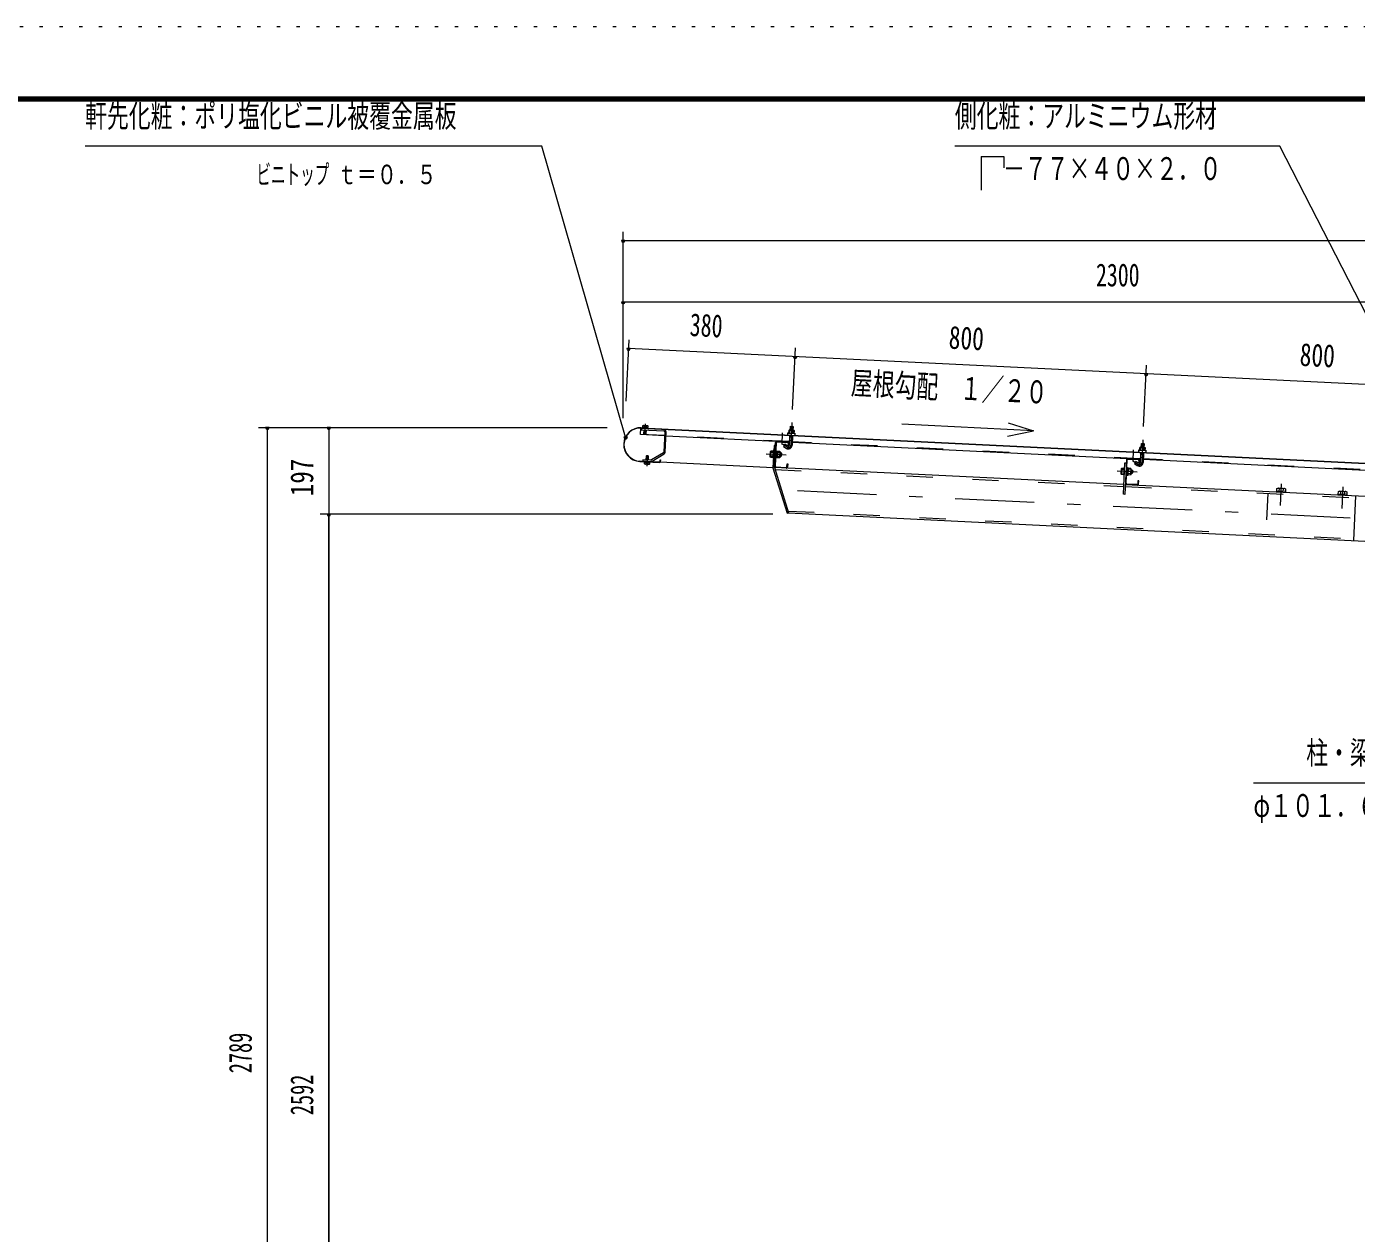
# Model space of a CAD drawing. Units: millimetres, scale not verified, with parts at other scales. Extents: x -34836 to 34836, y -16800 to 16800.
# Drawn here: x 6457 to 18567, y 5810 to 16800 of the extents above; entities that cross this region are included whole.
import ezdxf
from ezdxf.enums import TextEntityAlignment as Align

# ---------------------------------------------------------------- set-up
doc = ezdxf.new("R2010")
doc.units = ezdxf.units.MM
doc.header["$LTSCALE"] = 60
for name, pattern in [('USER2', [10, 4, -6]), ('USER3', [24, 12, -5, 2, -5]), ('USER4', [3, 0.5, -2.5])]:
    doc.linetypes.add(name, pattern=pattern)
for name, color, linetype, lineweight in [('0-6_2-02BOLD', 7, 'Continuous', 18), ('0-7_2-12HIDDEN', 3, 'USER2', 18), ('0-8_2-22CENTER', 3, 'USER3', 18), ('0-9_2-42THIN', 4, 'Continuous', 18), ('0-A_2-52DIM', 3, 'Continuous', 18), ('0-C_F-F1PAPER', 5, 'Continuous', 18), ('0-D_F-E_J_ADD', 5, 'USER4', 18)]:
    doc.layers.add(name, color=color, linetype=linetype, lineweight=lineweight)
doc.styles.add('ＭＳ ゴシック', font='')
doc.styles.get('ＭＳ ゴシック').set_extended_font_data('MS Gothic')

msp = doc.modelspace()

# ---------------------------------------------------------------- linework, layer by layer
at = {"layer": '0-6_2-02BOLD'}
for p, q in [((20093.02, 12749.19), (12050.67, 13142.53)), ((12050.77, 13144.53), (20093.11, 12751.19)), ((12068.06, 13152.06), (12068.73, 13166.04)), ((12080.27, 13165.48), (12079.59, 13151.51)), ((12102.66, 13150.4), (12103.33, 13164.37)), ((12268.49, 13109.05), (12259.48, 12924.77)), ((12272.27, 12924.15), (12281.28, 13108.42)), ((13409.26, 13100.51), (13410.26, 13120.98)), ((13413.07, 13158.15), (13437.04, 13156.98)), ((13436.21, 13119.71), (13435.2, 13099.25)), ((12279.56, 13073.27), (13406.22, 13018.17)), ((13276.42, 12984.46), (13263.63, 12985.08)), ((13284.15, 13011.32), (13273.66, 12797.17)), ((13290.85, 13017.4), (13385.14, 13012.78)), ((13404.74, 12987.95), (13409.05, 13076.1)), ((13406.94, 13033.01), (13430.91, 13031.83)), ((13433.03, 13074.93), (13428.71, 12986.78)), ((13430.2, 13016.99), (16602.4, 12861.85)), ((16605.44, 12944.19), (16606.43, 12964.66)), ((16632.39, 12963.39), (16631.38, 12942.93)), ((16633.22, 13000.66), (16631.5, 12965.45)), ((12041.09, 12840.23), (12221.67, 12831.4)), ((12221.77, 12833.4), (12041.19, 12842.23)), ((12098.2, 12887.09), (12122.17, 12885.94)), ((12255.99, 12918.94), (12146.81, 12853.63)), ((12153.38, 12842.64), (12262.56, 12907.96)), ((13233.42, 12891.45), (13252.6, 12890.51)), ((13254.07, 12920.5), (13234.88, 12921.43)), ((13283.64, 12869.98), (13277.24, 12870.28)), ((13291.76, 12872.39), (13283.77, 12872.78)), ((13284.91, 12895.95), (13293.29, 12903.55)), ((13293.68, 12911.54), (13285.3, 12903.94)), ((13292.56, 12888.55), (13315.75, 12887.42)), ((13317.21, 12917.41), (13294.03, 12918.54)), ((13294.76, 12933.54), (13317.95, 12932.4)), ((13328.02, 12917.87), (13320.05, 12918.26)), ((16469.85, 12640.86), (16480.32, 12855)), ((16487.03, 12861.08), (16581.3, 12856.47)), ((16600.92, 12831.63), (16605.24, 12919.78)), ((16603.12, 12876.7), (16627.1, 12875.51)), ((16629.2, 12918.61), (16624.89, 12830.46)), ((16626.37, 12860.68), (19798.58, 12705.53)), ((12095.97, 12831.13), (12095.3, 12817.16)), ((12118.36, 12816.06), (12119.03, 12830.03)), ((13254.99, 12782.84), (12226.24, 12833.18)), ((13279.75, 12790.47), (13374.03, 12785.87)), ((16429.6, 12735.13), (16448.78, 12734.19)), ((16450.25, 12764.18), (16431.07, 12765.11)), ((16483.14, 12781.58), (16476.75, 12781.89)), ((16481.09, 12739.63), (16489.48, 12747.23)), ((16489.86, 12755.22), (16481.48, 12747.62)), ((16491, 12778.39), (16483.01, 12778.78)), ((16488.74, 12732.23), (16511.93, 12731.1)), ((16513.4, 12761.09), (16490.21, 12762.22)), ((16514.13, 12776.08), (16490.94, 12777.22)), ((19646.23, 12472.69), (16462.83, 12628.38)), ((16570.21, 12629.54), (16475.93, 12634.15)), ((17863.11, 12592.34), (17861.92, 12567.98)), ((17901.13, 12566.06), (17902.33, 12590.42)), ((18422.44, 12564.98), (18421.25, 12540.63)), ((18460.46, 12538.71), (18461.65, 12563.06)), ((18560.32, 12525.8), (18540.47, 12119.88))]:
    msp.add_line(p, q, dxfattribs=at)
for points in [[(12266.77, 13073.89), (12047.84, 13084.6), (12050.77, 13144.53)], [(12056.05, 13146.27), (12242.63, 13137.14), (12242.54, 13135.14)], [(12261.52, 13130.22), (12058.57, 13140.14), (12057.94, 13127.36), (12260.9, 13117.43)], [(12068.73, 13166.04), (12072.32, 13167.88), (12111.48, 13166), (12114.86, 13163.82), (12114.2, 13149.86)], [(12077.92, 13126.38), (12076.46, 13095.6), (12100.43, 13094.45), (12101.9, 13125.21)], [(12100.43, 13094.45), (12096.25, 13090.65), (12080.27, 13091.42), (12076.46, 13095.6)], [(13448.18, 13098.61), (13449.17, 13119.08), (13445.8, 13121.25), (13400.85, 13123.46), (13397.28, 13121.62), (13396.27, 13101.15)], [(13411.35, 13122.94), (13413.07, 13158.15), (13415.17, 13160.05), (13435.14, 13159.08), (13437.04, 13156.98), (13435.32, 13121.77)], [(13263.63, 12985.08), (13253.75, 12783.07), (13382.17, 12368.23), (13394.39, 12372.02)], [(16450.04, 12629.01), (13266.65, 12784.71), (13277.75, 13011.64)], [(13388.57, 12979.65), (13362.36, 12996.53), (13349.35, 12976.37), (13375.57, 12959.47)], [(13391.21, 13006.08), (13389.88, 12978.91), (13396.28, 12978.6), (13397.61, 13005.77)], [(16644.36, 12942.29), (16645.35, 12962.76), (16641.98, 12964.93), (16597.04, 12967.14), (16593.46, 12965.3), (16592.46, 12944.83)], [(16607.52, 12966.62), (16609.25, 13001.83), (16611.34, 13003.73), (16631.32, 13002.76), (16633.22, 13000.66), (16609.25, 13001.83)], [(12142.32, 12852.5), (12068.7, 12856.11), (12068.07, 12843.32), (12141.69, 12839.72)], [(12120.62, 12853.57), (12122.17, 12885.94), (12118.36, 12890.12), (12102.38, 12890.89), (12098.2, 12887.09), (12096.64, 12854.74)], [(12225.96, 12837.2), (12226.84, 12855.17), (12228.84, 12855.08), (12227.96, 12837.1)], [(13251.87, 12875.51), (13232.68, 12876.45), (13230.14, 12881.41), (13232.6, 12931.75), (13235.61, 12936.43), (13254.8, 12935.49)], [(13261.39, 12939.15), (13254.99, 12939.46), (13251.67, 12871.54), (13258.08, 12871.22)], [(13283.64, 12869.98), (13286.97, 12937.9), (13280.57, 12938.21)], [(13286.82, 12935.1), (13294.82, 12934.71), (13291.76, 12872.39)], [(13317.95, 12932.4), (13320.49, 12927.45), (13318.03, 12877.1), (13315.01, 12872.42), (13291.83, 12873.56)], [(13318.48, 12886.3), (13326.47, 12885.91), (13332.76, 12891.61), (13333.73, 12911.58), (13328.02, 12917.87), (13326.47, 12885.91)], [(16473.92, 12855.31), (16458.53, 12540.49), (16445.75, 12541.11), (16459.81, 12828.76), (16472.6, 12828.14)], [(16584.74, 12823.33), (16558.53, 12840.22), (16545.54, 12820.05), (16571.75, 12803.15)], [(16587.4, 12849.76), (16586.06, 12822.6), (16592.46, 12822.28), (16593.79, 12849.45)], [(12130.57, 12829.47), (12129.9, 12815.5), (12126.31, 12813.65), (12087.15, 12815.54), (12083.76, 12817.72), (12084.43, 12831.68)], [(13266.65, 12784.69), (13394.54, 12371.56), (19938.79, 12051.5)], [(13380.74, 12791.94), (13382.07, 12819.1), (13388.47, 12818.79), (13387.13, 12791.62)], [(16448.05, 12719.2), (16428.86, 12720.14), (16426.32, 12725.09), (16428.78, 12775.43), (16431.79, 12780.11), (16450.98, 12779.17)], [(16457.57, 12782.84), (16451.18, 12783.14), (16447.85, 12715.23), (16454.25, 12714.91)], [(16483.14, 12781.58), (16479.82, 12713.66), (16473.43, 12713.97)], [(16479.95, 12716.46), (16487.94, 12716.07), (16491, 12778.39)], [(16514.22, 12720.79), (16511.19, 12716.1), (16488.01, 12717.24)], [(16514.22, 12720.79), (16516.67, 12771.13), (16514.13, 12776.08)], [(16514.66, 12729.98), (16522.65, 12729.58), (16524.2, 12761.55), (16516.22, 12761.94)], [(16524.2, 12761.55), (16529.92, 12755.27), (16528.93, 12735.29), (16522.65, 12729.58)], [(16583.31, 12635.31), (16584.64, 12662.47), (16578.25, 12662.78), (16576.92, 12635.62)], [(17842.31, 12568.94), (17843.5, 12593.3), (17849.93, 12596.6), (17915.85, 12593.38), (17921.93, 12589.46), (17920.75, 12565.1)], [(17923.09, 12556.98), (17923.48, 12564.97), (17839.57, 12569.07), (17839.18, 12561.08)], [(18482.42, 12529.63), (18482.81, 12537.62), (18398.91, 12541.72), (18398.52, 12533.73)], [(18401.64, 12541.59), (18402.84, 12565.94), (18409.26, 12569.25), (18475.18, 12566.02), (18481.26, 12562.1), (18480.08, 12537.75)]]:
    msp.add_lwpolyline(points, dxfattribs=at)
for points in [[(12116.1, 13149.76), (12066.16, 13152.16), (12065.84, 13145.77), (12115.8, 13143.37)], [(13390.27, 13101.45), (13454.19, 13098.31), (13453.88, 13091.92), (13389.96, 13095.06)], [(12132.78, 12835.77), (12082.84, 12838.17), (12082.52, 12831.78), (12132.48, 12829.38)], [(16586.45, 12945.12), (16650.38, 12941.99), (16650.06, 12935.6), (16586.13, 12938.74)]]:
    msp.add_lwpolyline(points, close=True, dxfattribs=at)
for centre, radius, start, end in [((12048.57, 12993.25), 153.2, 87.19998, 267.19998), ((12048.57, 12993.25), 151.2, 89.17036, 267.19998), ((12074.15, 13158.51), 9.26, 48.70595, 87.25218), ((12090.27, 13132.94), 34.04, 67.42085, 107.0813), ((12108.75, 13156.85), 9.27, 87.25218, 125.78362), ((12260.5, 13109.44), 8, 357.2, 87.19998), ((12260.5, 13109.44), 20.8, 357.2, 87.19998), ((13393.56, 13086.86), 8, 87.19978, 267.19978), ((13403.31, 13111.82), 11.5, 52.81572, 112.81572), ((13421.23, 13079.41), 42.99, 69.61201, 104.78793), ((13442.23, 13109.92), 11.5, 61.58423, 121.58423), ((13449.5, 13084.13), 8, 267.20061, 87.20059), ((13290.54, 13011.01), 12.8, 87.19728, 177.19728), ((13290.54, 13011.01), 6.4, 87.19728, 177.19728), ((13394.26, 12988.47), 34.5, 237.19998, 357.19998), ((13384.82, 13006.4), 6.4, 357.2092, 87.2012), ((13384.82, 13006.4), 12.8, 357.20143, 87.2012), ((13394.26, 12988.47), 10.5, 237.19998, 357.19998), ((16599.48, 12955.5), 11.5, 52.81572, 112.81572), ((16617.41, 12923.1), 42.99, 69.61201, 104.78793), ((16638.41, 12953.6), 11.5, 61.58423, 121.58423), ((12142.71, 12860.5), 20.8, 267.19998, 300.88791), ((12142.71, 12860.5), 8, 267.19998, 300.88449), ((12221.97, 12837.39), 6, 267.19998, 357.19998), ((12221.97, 12837.39), 4, 267.19998, 357.19998), ((12252.29, 12925.12), 7.2, 300.90262, 357.21434), ((12252.29, 12925.12), 20, 300.89085, 357.19966), ((13241.75, 12883.53), 11.51, 136.47221, 177.19904), ((13273.15, 12904.53), 41.84, 156.17363, 198.22444), ((13243.95, 12928.5), 11.51, 177.19904, 217.92586), ((13277.47, 12904.32), 41.84, 336.17365, 18.22444), ((13306.67, 12880.35), 11.51, 357.19905, 37.92586), ((13308.87, 12925.34), 11.51, 316.47221, 357.19904), ((16486.71, 12854.69), 12.8, 87.19728, 177.19728), ((16486.71, 12854.69), 6.4, 87.19728, 177.19728), ((16581, 12850.08), 6.4, 357.2092, 87.2012), ((16581, 12850.08), 12.8, 357.20143, 87.2012), ((16589.74, 12930.55), 8, 87.19978, 267.19978), ((16645.67, 12927.81), 8, 267.20061, 87.20059), ((12089.89, 12824.68), 9.27, 267.25218, 305.78362), ((12108.36, 12848.6), 34.04, 247.42085, 287.0813), ((12124.47, 12823.02), 9.26, 228.70595, 267.25218), ((13280.06, 12796.86), 12.8, 177.19728, 267.18843), ((13280.06, 12796.86), 6.4, 177.19728, 267.18843), ((13374.35, 12792.25), 12.8, 267.19951, 357.20206), ((13374.35, 12792.25), 6.4, 267.19951, 357.20918), ((16437.93, 12727.2), 11.51, 136.47221, 177.19904), ((16469.33, 12748.22), 41.84, 156.17363, 198.22444), ((16440.14, 12772.18), 11.51, 177.19904, 217.92586), ((16473.65, 12748), 41.84, 336.17365, 18.22444), ((16502.85, 12724.03), 11.51, 357.19905, 37.92586), ((16505.05, 12769.01), 11.51, 316.47221, 357.19904), ((16590.44, 12832.15), 34.5, 237.19998, 357.19998), ((16590.44, 12832.15), 10.5, 237.19998, 357.19998), ((16476.23, 12640.54), 12.8, 177.19728, 267.18843), ((16476.23, 12640.54), 6.4, 177.19728, 267.18843), ((16570.53, 12635.93), 12.8, 267.19951, 357.20206), ((16570.53, 12635.93), 6.4, 267.19951, 357.20918), ((17852.74, 12581.31), 15.13, 46.76883, 87.19998), ((17880.2, 12539.94), 55.12, 66.33568, 108.06429), ((17911.57, 12578.43), 15.14, 87.19998, 127.6283), ((18412.08, 12553.95), 15.13, 46.76883, 87.19998), ((18439.54, 12512.58), 55.12, 66.33568, 108.06429), ((18470.89, 12551.07), 15.14, 87.19998, 127.6283)]:
    msp.add_arc(centre, radius, start, end, dxfattribs=at)
at = {"layer": '0-7_2-12HIDDEN'}
for p, q in [((12266.87, 13075.89), (12047.94, 13086.6)), ((13406.32, 13020.17), (12279.66, 13075.27)), ((16602.49, 12863.85), (13430.29, 13018.99)), ((19798.68, 12707.52), (16626.47, 12862.68)), ((13271.94, 12767.62), (16449.22, 12612.23)), ((16462.01, 12611.61), (19645.41, 12455.91)), ((17760.46, 12548.1), (17742.25, 12175.75)), ((13389.25, 12388.64), (19939.62, 12068.27))]:
    msp.add_line(p, q, dxfattribs=at)
at = {"layer": '0-8_2-22CENTER'}
for p, q in [((12087.99, 13086.64), (12092.74, 13183.7)), ((13337, 12995.12), (13342.21, 13101.39)), ((13426.85, 13194.15), (13416.72, 12987.36)), ((13382.07, 12969.56), (13342.57, 12995.01)), ((16623.02, 13037.84), (16612.91, 12831.05)), ((12110.64, 12894.9), (12105.89, 12797.84)), ((13191.41, 12908.54), (13373.19, 12899.63)), ((16533.19, 12838.8), (16538.38, 12945.07)), ((16578.25, 12813.24), (16538.75, 12838.69)), ((16569.38, 12743.31), (16387.6, 12752.22)), ((17875.27, 12439.17), (17884.85, 12634.94)), ((18444.17, 12607.59), (18434.6, 12411.82)), ((19948.73, 12254.46), (13256.72, 12581.75))]:
    msp.add_line(p, q, dxfattribs=at)
for centre in [(13394.26, 12988.47), (16590.44, 12832.15)]:
    msp.add_arc(centre, 22.5, 237.19998, 357.19998, dxfattribs=at)
at = {"layer": '0-9_2-42THIN'}
for p, q in [((12081.14, 13126.22), (12079.5, 13092.25)), ((12097.08, 13091.4), (12098.71, 13125.36)), ((13415.17, 13160.05), (13413.35, 13122.85)), ((13433.32, 13121.86), (13435.14, 13159.07)), ((13406.58, 13025.55), (13408.95, 13032.91)), ((13408.96, 13032.91), (13411.05, 13076)), ((16611.34, 13003.73), (16609.52, 12966.53)), ((16629.5, 12965.55), (16631.32, 13002.76)), ((12101.55, 12890.13), (12099.84, 12854.58)), ((12117.42, 12853.72), (12119.13, 12889.29)), ((13318.68, 12890.3), (13330.66, 12889.71)), ((13331.83, 12913.67), (13319.84, 12914.27)), ((16514.85, 12733.97), (16526.84, 12733.39)), ((16528.01, 12757.35), (16516.03, 12757.95))]:
    msp.add_line(p, q, dxfattribs=at)
for points in [[(13431.03, 13075.03), (13428.92, 13031.93), (13430.55, 13024.37)], [(16602.76, 12869.23), (16605.12, 12876.59), (16607.23, 12919.68)], [(16627.21, 12918.71), (16625.1, 12875.61), (16626.73, 12868.06)]]:
    msp.add_lwpolyline(points, dxfattribs=at)
at = {"layer": '0-A_2-52DIM'}
for p, q in [((15150.12, 15618.2), (15150.12, 15311.89)), ((11890.1, 13234.27), (11890.1, 14931.94)), ((11906.1, 14851.94), (11874.1, 14851.94)), ((11890.1, 14851.94), (31690.11, 14851.94)), ((11906.1, 14291.94), (11874.1, 14291.94)), ((31690.11, 14291.94), (11890.1, 14291.94)), ((11941.88, 13947.6), (11914.52, 13388.26)), ((11953.97, 13867.7), (11921.97, 13867.7)), ((19848.51, 13480.81), (11937.97, 13867.7)), ((13432.71, 13314.01), (13460.06, 13873.35)), ((13472.15, 13793.45), (13440.15, 13793.45)), ((16628.89, 13157.69), (16656.24, 13717.03)), ((16668.33, 13637.13), (16636.33, 13637.13)), ((8570.1, 13147.89), (11744.83, 13147.89)), ((8666.1, 13147.89), (8634.1, 13147.89)), ((8650.1, -1648.11), (8650.1, 13147.89)), ((8650.1, 1991.89), (8650.1, 13147.89)), ((9226.1, 13147.89), (9194.1, 13147.89)), ((9210.1, 13147.89), (9210.1, -1648.11)), ((15391.25, 13068.77), (15625.82, 13119.48)), ((11928.18, 13060.39), (11896.18, 13060.39)), ((13253.62, 12359.89), (9130.1, 12359.89)), ((9226.1, 12359.89), (9194.1, 12359.89)), ((9210.1, 1991.89), (9210.1, 12359.89))]:
    msp.add_line(p, q, dxfattribs=at)
for points in [[(11912.18, 13060.39), (11150.13, 15711.89), (6990.13, 15711.89)], [(19460.19, 12615.37), (17870.12, 15711.89), (14910.12, 15711.89)], [(15150.12, 15618.2), (15356.18, 15618.2), (15356.18, 15515.17)], [(15397.31, 13192.85), (15625.82, 13119.48), (14427.26, 13178.1)], [(17630.1, 9911.89), (20110.1, 9911.89), (20935.35, 9377.56)]]:
    msp.add_lwpolyline(points, dxfattribs=at)
for centre in [(11890.1, 14851.94), (11890.1, 14291.94), (11937.97, 13867.7), (13456.15, 13793.45), (16652.33, 13637.13), (8650.1, 13147.89), (9210.1, 13147.89), (11912.18, 13060.39), (9210.1, 12359.89)]:
    msp.add_arc(centre, 16, 180, 0, dxfattribs=at)
at = {"layer": '0-C_F-F1PAPER'}
for points in [[(34036.13, -16000), (-11883.87, -16000), (-11883.87, 16160), (34036.13, 16160)], [(34032.13, -15996), (-11879.87, -15996), (-11879.87, 16156), (34032.13, 16156)], [(34028.13, -15992), (34028.13, 16152), (-11875.87, 16152), (-11875.87, -15992)], [(34024.13, -15988), (-11871.87, -15988), (-11871.87, 16148), (34024.13, 16148)], [(34020.13, -15984), (34020.13, 16144), (-11867.87, 16144), (-11867.87, -15984)], [(34016.13, -15980), (-11863.87, -15980), (-11863.87, 16140), (34016.13, 16140)], [(34012.13, -15976), (34012.13, 16136), (-11859.87, 16136), (-11859.87, -15976)], [(34008.13, -15972), (-11855.87, -15972), (-11855.87, 16132), (34008.13, 16132)], [(34004.13, -15968), (-11851.87, -15968), (-11851.87, 16128), (34004.13, 16128)], [(34000.13, -15964), (-11847.87, -15964), (-11847.87, 16124), (34000.13, 16124)], [(33996.13, -15960), (33996.13, 16120), (-11843.87, 16120), (-11843.87, -15960)]]:
    msp.add_lwpolyline(points, close=True, dxfattribs=at)
at = {"layer": '0-D_F-E_J_ADD'}
msp.add_lwpolyline([(34836.13, -16800), (-12683.87, -16800), (-12683.87, 16800), (34836.13, 16800)], close=True, dxfattribs=at)

# ---------------------------------------------------------------- texts
at = {"layer": '0-A_2-52DIM', "color": 7, "style": 'ＭＳ ゴシック'}
for s, height, width, p in [('軒先化粧：ポリ塩化ビニル被覆金属板', 208.4, 0.7, (6990.12, 15820.31)), ('側化粧：アルミニウム形材', 208.4, 0.7, (14910.12, 15820.32)), ('ビニトップ ', 177.1, 0.55, (8550.12, 15311.89)), ('ｔ＝０．５', 177.1, 0.75, (9284.96, 15311.89)), ('\u3000－７７×４０×２．０', 208.4, 0.7, (15150.12, 15340.32)), ('2300', 208.4, 0.7, (16195.81, 14371.94)), ('柱・梁：丸パイプ', 208.4, 0.7, (18110.1, 10020.32)), ('φ１０１．６×４．２', 208.4, 0.7, (17630.1, 9540.31))]:
    msp.add_text(s, height=height, dxfattribs=dict(at, width=width)).set_placement(p, align=Align.BOTTOM_LEFT)
for s, rotation, width, p in [('380', 357.2, 0.7, (12489.76, 13920.8)), ('800', 357.2, 0.75, (14848.15, 13805.46)), ('800', 357.2, 0.75, (18044.33, 13649.15)), ('屋根勾配\u3000１／２０', 357.2, 0.7, (13957.05, 13390.29)), ('197', 90, 0.8, (9130.1, 12524.07)), ('2789', 90, 0.65, (8570.1, 7269.19)), ('2592', 90, 0.65, (9130.1, 6887.18))]:
    msp.add_text(s, height=208.4, rotation=rotation, dxfattribs=dict(at, width=width)).set_placement(p, align=Align.BOTTOM_LEFT)

doc.saveas('drawing.dxf')
